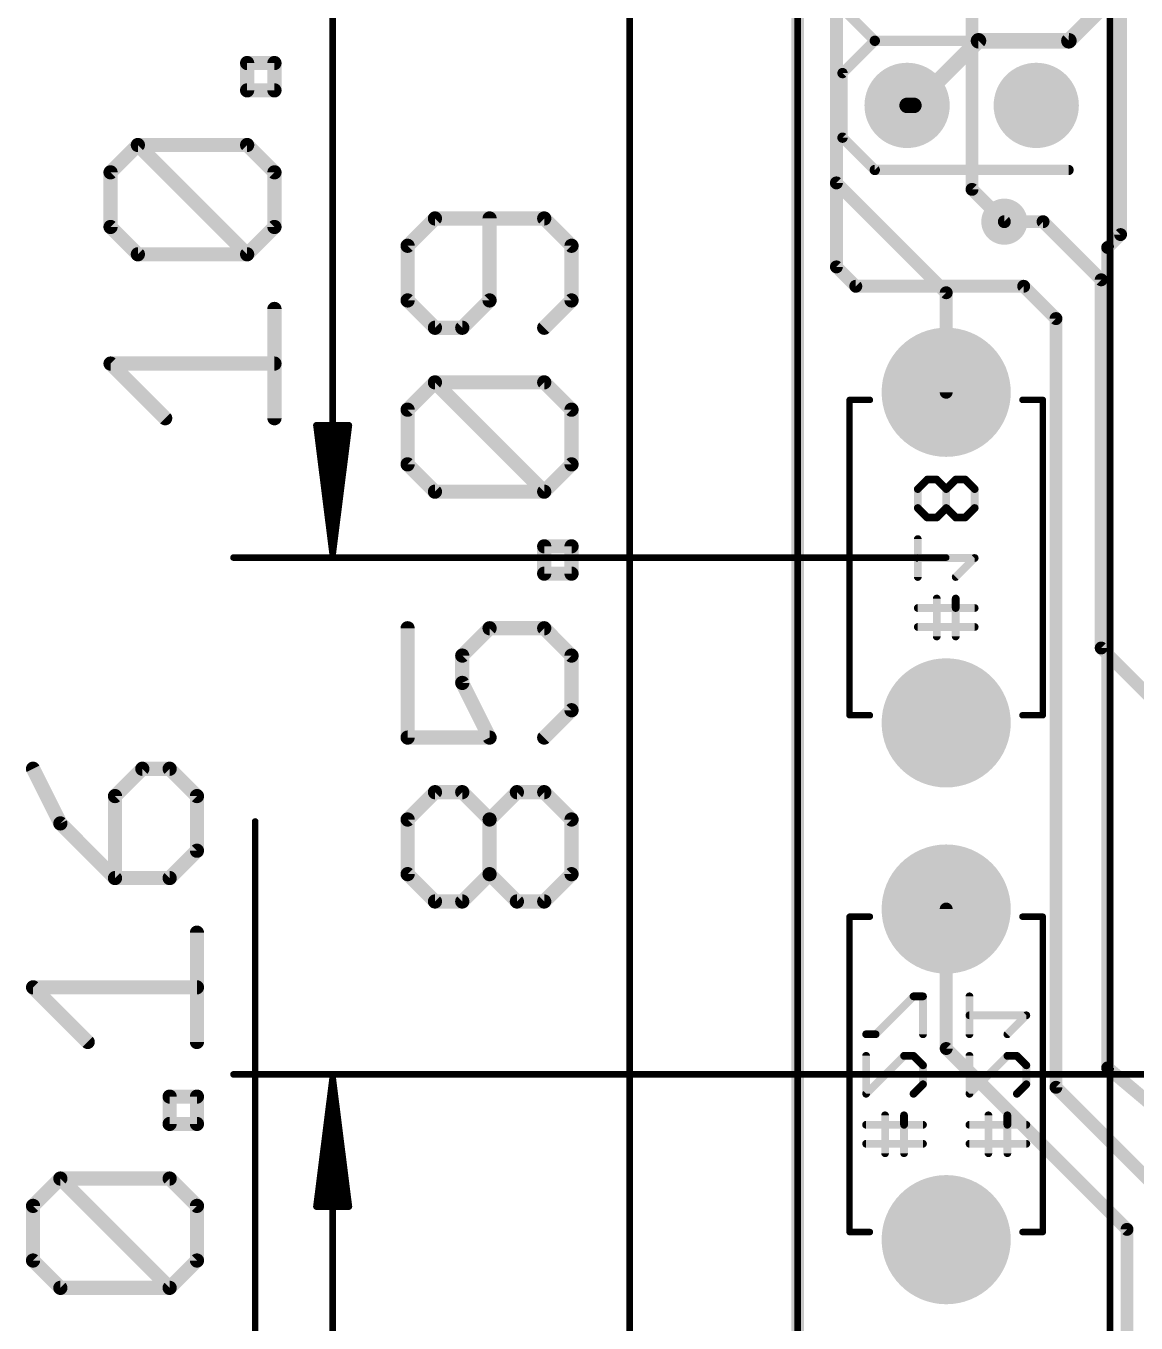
# Model space of a CAD drawing. Extents: x -15 to 72, y -20 to 100.
# Drawn here: x -15.18 to 6.65, y 28.13 to 53.63 of the extents above; entities that cross this region are included whole.
import ezdxf

# ---------------------------------------------------------------- set-up
doc = ezdxf.new("R2010")
doc.units = 0
for name, color, linetype in [('1', 12, 'CONTINUOUS'), ('16', 132, 'CONTINUOUS'), ('17', 110, 'CONTINUOUS'), ('18', 110, 'CONTINUOUS'), ('20', 53, 'CONTINUOUS'), ('22', 6, 'CONTINUOUS'), ('24', 53, 'CONTINUOUS'), ('51', 253, 'CONTINUOUS')]:
    doc.layers.add(name, color=color, linetype=linetype)

# ---------------------------------------------------------------- blocks, each defined once
blk = doc.blocks.new('ROUNDP')
at = {"const_width": 0.5}
blk.add_lwpolyline([(0, -0.25, 1), (0, 0.25, 1), (0, -0.25)], format="xyb", dxfattribs=at)
blk = doc.blocks.new('ROUNDV')
at = {"const_width": 0.5}
blk.add_lwpolyline([(0, -0.25, 1), (0, 0.25, 1), (0, -0.25)], format="xyb", dxfattribs=at)

msp = doc.modelspace()

# ---------------------------------------------------------------- linework, layer by layer
at = {"layer": '1'}
for points, const_width in [([(0, 0), (0, 85.09)], 0.254), ([(5.334, 53.34), (15.24, 63.246)], 0.3048), ([(0.762, 54.102), (0.762, 48.895)], 0.254), ([(2.286, 52.07), (3.556, 53.34)], 0.3048), ([(3.556, 53.34), (5.334, 53.34)], 0.3048), ([(2.152, 52.07), (2.286, 52.07)], 0.3048), ([(4.826, 49.784), (4.064, 49.784)], 0.254), ([(5.969, 48.641), (4.826, 49.784)], 0.254), ([(0.762, 48.895), (1.143, 48.514)], 0.254), ([(5.969, 41.402), (5.969, 48.641)], 0.254), ([(1.143, 48.514), (4.445, 48.514)], 0.254), ([(4.445, 48.514), (5.08, 47.879)], 0.254), ([(5.08, 47.879), (5.08, 32.766)], 0.254), ([(8.509, 38.862), (5.969, 41.402)], 0.254), ([(2.921, 36.27), (2.921, 33.528)], 0.254), ([(2.921, 33.528), (6.477, 29.972)], 0.254), ([(5.08, 32.766), (9.398, 28.448)], 0.254), ([(6.477, 29.972), (6.477, 19.177)], 0.254)]:
    msp.add_lwpolyline(points, dxfattribs=dict(at, const_width=const_width))
for points, const_width in [([(3.556, 53.4162, 1), (3.556, 53.2638)], 0.1524), ([(3.6099, 53.2861, 1), (3.5021, 53.3939)], 0.1524), ([(5.2801, 53.3939, 1), (5.3879, 53.2861)], 0.1524), ([(5.334, 53.2638, 1), (5.334, 53.4162)], 0.1524), ([(2.152, 52.1462, 1), (2.152, 51.9938)], 0.1524), ([(2.2321, 52.1239, 1), (2.3399, 52.0161)], 0.1524), ([(2.286, 51.9938, 1), (2.286, 52.1462)], 0.1524), ([(4.064, 49.8475, 1), (4.064, 49.7205)], 0.127), ([(4.8709, 49.8289, 1), (4.7811, 49.7391)], 0.127), ([(4.826, 49.7205, 1), (4.826, 49.8475)], 0.127), ([(0.8069, 48.9399, 1), (0.7171, 48.8501)], 0.127), ([(0.6985, 48.895, 1), (0.8255, 48.895)], 0.127), ([(6.0325, 48.641, 1), (5.9055, 48.641)], 0.127), ([(5.9241, 48.5961, 1), (6.0139, 48.6859)], 0.127), ([(1.143, 48.5775, 1), (1.143, 48.4505)], 0.127), ([(1.0981, 48.4691, 1), (1.1879, 48.5589)], 0.127), ([(4.4899, 48.5589, 1), (4.4001, 48.4691)], 0.127), ([(4.445, 48.4505, 1), (4.445, 48.5775)], 0.127), ([(5.1435, 47.879, 1), (5.0165, 47.879)], 0.127), ([(5.0351, 47.8341, 1), (5.1249, 47.9239)], 0.127), ([(6.0139, 41.4469, 1), (5.9241, 41.3571)], 0.127), ([(5.9055, 41.402, 1), (6.0325, 41.402)], 0.127), ([(2.9845, 36.27, 1), (2.8575, 36.27)], 0.127), ([(2.9659, 33.5729, 1), (2.8761, 33.4831)], 0.127), ([(2.8575, 33.528, 1), (2.9845, 33.528)], 0.127), ([(5.1249, 32.8109, 1), (5.0351, 32.7211)], 0.127), ([(5.0165, 32.766, 1), (5.1435, 32.766)], 0.127), ([(6.5405, 29.972, 1), (6.4135, 29.972)], 0.127), ([(6.4321, 29.9271, 1), (6.5219, 30.0169)], 0.127)]:
    msp.add_lwpolyline(points, format="xyb", dxfattribs=dict(at, const_width=const_width))
at = {"layer": '16', "const_width": 0.254}
for points in [[(0, 0), (0, 85.09)], [(0.762, 50.546), (0.762, 68.46)], [(3.429, 50.419), (3.429, 56.261)], [(6.35, 49.53), (6.35, 54.61)], [(2.921, 48.387), (0.762, 50.546)], [(4.064, 49.784), (3.429, 50.419)], [(6.35, 49.53), (6.096, 49.276)], [(6.096, 49.276), (6.096, 33.147)], [(2.921, 46.43), (2.921, 48.387)], [(6.096, 33.147), (9.271, 30.48)]]:
    msp.add_lwpolyline(points, dxfattribs=at)
at = {"layer": '16', "const_width": 0.127}
for points in [[(0.8069, 50.5909, 1), (0.7171, 50.5011)], [(0.6985, 50.546, 1), (0.8255, 50.546)], [(3.4739, 50.4639, 1), (3.3841, 50.3741)], [(3.3655, 50.419, 1), (3.4925, 50.419)], [(4.0191, 49.7391, 1), (4.1089, 49.8289)], [(6.2865, 49.53, 1), (6.4135, 49.53)], [(6.3949, 49.4851, 1), (6.3051, 49.5749)], [(6.1595, 49.276, 1), (6.0325, 49.276)], [(6.0511, 49.3209, 1), (6.1409, 49.2311)], [(2.9845, 48.387, 1), (2.8575, 48.387)], [(2.8761, 48.3421, 1), (2.9659, 48.4319)], [(2.8575, 46.43, 1), (2.9845, 46.43)], [(6.1368, 33.1956, 1), (6.0552, 33.0984)], [(6.0325, 33.147, 1), (6.1595, 33.147)]]:
    msp.add_lwpolyline(points, format="xyb", dxfattribs=at)
at = {"layer": '20', "const_width": 0.127}
msp.add_lwpolyline([(0, 85), (0, 0)], dxfattribs=at)
at = {"layer": '22'}
for points, const_width in [([(6.142, 76.958), (6.142, 7.558)], 0.127), ([(1.517, 53.34), (0.882, 53.975)], 0.2032), ([(1.517, 53.34), (0.882, 52.705)], 0.2032), ([(1.517, 53.34), (5.327, 53.34)], 0.2032), ([(0.882, 51.435), (0.882, 52.705)], 0.2032), ([(0.882, 51.435), (1.517, 50.8)], 0.2032), ([(1.517, 50.8), (5.327, 50.8)], 0.2032), ([(1.421, 46.28), (1.021, 46.28)], 0.127), ([(1.021, 46.28), (1.021, 40.08)], 0.127), ([(4.421, 46.28), (4.821, 46.28)], 0.127), ([(4.821, 46.28), (4.821, 40.08)], 0.127), ([(2.5486, 44.7136), (2.3622, 44.5272)], 0.1524), ([(2.7351, 44.7136), (2.5486, 44.7136)], 0.1524), ([(2.9215, 44.5272), (2.7351, 44.7136)], 0.1524), ([(3.1079, 44.7136), (2.9215, 44.5272)], 0.1524), ([(3.2943, 44.7136), (3.1079, 44.7136)], 0.1524), ([(3.4808, 44.5272), (3.2943, 44.7136)], 0.1524), ([(2.3622, 44.5272), (2.3622, 44.1543)], 0.1524), ([(2.9215, 44.1543), (2.9215, 44.5272)], 0.1524), ([(3.4808, 44.1543), (3.4808, 44.5272)], 0.1524), ([(2.3622, 44.1543), (2.5486, 43.9679)], 0.1524), ([(2.7351, 43.9679), (2.9215, 44.1543)], 0.1524), ([(2.9215, 44.1543), (3.1079, 43.9679)], 0.1524), ([(3.2943, 43.9679), (3.4808, 44.1543)], 0.1524), ([(2.5486, 43.9679), (2.7351, 43.9679)], 0.1524), ([(3.1079, 43.9679), (3.2943, 43.9679)], 0.1524), ([(2.3622, 42.7985), (2.3622, 43.5442)], 0.1524), ([(3.4808, 43.1713), (2.3622, 43.1713)], 0.1524), ([(3.1079, 42.7985), (3.4808, 43.1713)], 0.1524), ([(2.7351, 41.6291), (2.7351, 42.3748)], 0.1524), ([(3.1079, 42.1884), (3.1079, 42.3748)], 0.1524), ([(3.4808, 42.1884), (2.3622, 42.1884)], 0.1524), ([(3.1079, 41.6291), (3.1079, 42.1884)], 0.1524), ([(2.3622, 41.8155), (3.4808, 41.8155)], 0.1524), ([(1.021, 40.08), (1.421, 40.08)], 0.127), ([(4.821, 40.08), (4.421, 40.08)], 0.127), ([(1.421, 36.12), (1.021, 36.12)], 0.127), ([(1.021, 36.12), (1.021, 29.92)], 0.127), ([(4.421, 36.12), (4.821, 36.12)], 0.127), ([(4.821, 36.12), (4.821, 29.92)], 0.127), ([(2.2783, 34.5536), (1.5326, 33.8079)], 0.1524), ([(2.4648, 34.5536), (2.2783, 34.5536)], 0.1524), ([(2.4648, 33.8079), (2.4648, 34.5536)], 0.1524), ([(3.3782, 33.8079), (3.3782, 34.5536)], 0.1524), ([(4.4968, 34.1807), (3.3782, 34.1807)], 0.1524), ([(4.1239, 33.8079), (4.4968, 34.1807)], 0.1524), ([(1.5326, 33.8079), (1.3462, 33.8079)], 0.1524), ([(1.3462, 33.3842), (1.3462, 32.6385)], 0.1524), ([(1.3462, 32.6385), (2.0919, 33.3842)], 0.1524), ([(2.0919, 33.3842), (2.2783, 33.3842)], 0.1524), ([(2.2783, 33.3842), (2.4648, 33.1978)], 0.1524), ([(3.3782, 33.3842), (3.3782, 32.6385)], 0.1524), ([(3.3782, 32.6385), (4.1239, 33.3842)], 0.1524), ([(4.1239, 33.3842), (4.3103, 33.3842)], 0.1524), ([(4.3103, 33.3842), (4.4968, 33.1978)], 0.1524), ([(2.4648, 33.1978), (2.4648, 32.8249)], 0.1524), ([(4.4968, 33.1978), (4.4968, 32.8249)], 0.1524), ([(2.4648, 32.8249), (2.2783, 32.6385)], 0.1524), ([(4.4968, 32.8249), (4.3103, 32.6385)], 0.1524), ([(1.7191, 31.4691), (1.7191, 32.2148)], 0.1524), ([(2.0919, 32.0284), (2.0919, 32.2148)], 0.1524), ([(3.7511, 31.4691), (3.7511, 32.2148)], 0.1524), ([(4.1239, 32.0284), (4.1239, 32.2148)], 0.1524), ([(2.4648, 32.0284), (1.3462, 32.0284)], 0.1524), ([(2.0919, 31.4691), (2.0919, 32.0284)], 0.1524), ([(4.4968, 32.0284), (3.3782, 32.0284)], 0.1524), ([(4.1239, 31.4691), (4.1239, 32.0284)], 0.1524), ([(1.3462, 31.6555), (2.4648, 31.6555)], 0.1524), ([(3.3782, 31.6555), (4.4968, 31.6555)], 0.1524), ([(1.021, 29.92), (1.421, 29.92)], 0.127), ([(4.821, 29.92), (4.421, 29.92)], 0.127)]:
    msp.add_lwpolyline(points, dxfattribs=dict(at, const_width=const_width))
for points, const_width in [([(1.517, 53.3908, 1), (1.517, 53.2892)], 0.1016), ([(1.5529, 53.3041, 1), (1.4811, 53.3759)], 0.1016), ([(1.4811, 53.3041, 1), (1.5529, 53.3759)], 0.1016), ([(5.327, 53.2892, 1), (5.327, 53.3908)], 0.1016), ([(0.9328, 52.705, 1), (0.8312, 52.705)], 0.1016), ([(0.8461, 52.7409, 1), (0.9179, 52.6691)], 0.1016), ([(0.9179, 51.4709, 1), (0.8461, 51.3991)], 0.1016), ([(0.8312, 51.435, 1), (0.9328, 51.435)], 0.1016), ([(1.517, 50.8508, 1), (1.517, 50.7492)], 0.1016), ([(1.4811, 50.7641, 1), (1.5529, 50.8359)], 0.1016), ([(5.327, 50.7492, 1), (5.327, 50.8508)], 0.1016), ([(1.021, 46.3118, 1), (1.021, 46.2482)], 0.0635), ([(1.0528, 46.28, 1), (0.9893, 46.28)], 0.0635), ([(1.421, 46.2482, 1), (1.421, 46.3118)], 0.0635), ([(4.421, 46.3118, 1), (4.421, 46.2482)], 0.0635), ([(4.8528, 46.28, 1), (4.7893, 46.28)], 0.0635), ([(4.821, 46.2482, 1), (4.821, 46.3118)], 0.0635), ([(2.5486, 44.7517, 1), (2.5486, 44.6755)], 0.0762), ([(2.5756, 44.6867, 1), (2.5217, 44.7405)], 0.0762), ([(2.762, 44.7405, 1), (2.7081, 44.6867)], 0.0762), ([(2.7351, 44.6755, 1), (2.7351, 44.7517)], 0.0762), ([(3.1079, 44.7517, 1), (3.1079, 44.6755)], 0.0762), ([(3.1348, 44.6867, 1), (3.081, 44.7405)], 0.0762), ([(3.3213, 44.7405, 1), (3.2674, 44.6867)], 0.0762), ([(3.2943, 44.6755, 1), (3.2943, 44.7517)], 0.0762), ([(2.4003, 44.5272, 1), (2.3241, 44.5272)], 0.0762), ([(2.3353, 44.5541, 1), (2.3891, 44.5002)], 0.0762), ([(2.8945, 44.5541, 1), (2.9484, 44.5002)], 0.0762), ([(2.9596, 44.5272, 1), (2.8834, 44.5272)], 0.0762), ([(2.8945, 44.5002, 1), (2.9484, 44.5541)], 0.0762), ([(3.5189, 44.5272, 1), (3.4427, 44.5272)], 0.0762), ([(3.4538, 44.5002, 1), (3.5077, 44.5541)], 0.0762), ([(2.3891, 44.1813, 1), (2.3353, 44.1274)], 0.0762), ([(2.3241, 44.1543, 1), (2.4003, 44.1543)], 0.0762), ([(2.9484, 44.1813, 1), (2.8945, 44.1274)], 0.0762), ([(2.8834, 44.1543, 1), (2.9596, 44.1543)], 0.0762), ([(2.9484, 44.1274, 1), (2.8945, 44.1813)], 0.0762), ([(3.4427, 44.1543, 1), (3.5189, 44.1543)], 0.0762), ([(3.5077, 44.1274, 1), (3.4538, 44.1813)], 0.0762), ([(2.5486, 44.006, 1), (2.5486, 43.9298)], 0.0762), ([(2.5217, 43.941, 1), (2.5756, 43.9948)], 0.0762), ([(2.7081, 43.9948, 1), (2.762, 43.941)], 0.0762), ([(2.7351, 43.9298, 1), (2.7351, 44.006)], 0.0762), ([(3.1079, 44.006, 1), (3.1079, 43.9298)], 0.0762), ([(3.081, 43.941, 1), (3.1348, 43.9948)], 0.0762), ([(3.2674, 43.9948, 1), (3.3213, 43.941)], 0.0762), ([(3.2943, 43.9298, 1), (3.2943, 44.006)], 0.0762), ([(2.4003, 43.5442, 1), (2.3241, 43.5442)], 0.0762), ([(2.3622, 43.2094, 1), (2.3622, 43.1332)], 0.0762), ([(3.5077, 43.1444, 1), (3.4538, 43.1983)], 0.0762), ([(3.4808, 43.1332, 1), (3.4808, 43.2094)], 0.0762), ([(3.081, 42.8254, 1), (3.1348, 42.7716)], 0.0762), ([(2.3241, 42.7985, 1), (2.4003, 42.7985)], 0.0762), ([(2.7732, 42.3748, 1), (2.697, 42.3748)], 0.0762), ([(3.146, 42.3748, 1), (3.0698, 42.3748)], 0.0762), ([(2.3622, 42.2265, 1), (2.3622, 42.1503)], 0.0762), ([(3.146, 42.1884, 1), (3.0698, 42.1884)], 0.0762), ([(3.0698, 42.1884, 1), (3.146, 42.1884)], 0.0762), ([(3.4808, 42.1503, 1), (3.4808, 42.2265)], 0.0762), ([(2.3622, 41.8536, 1), (2.3622, 41.7774)], 0.0762), ([(3.4808, 41.7774, 1), (3.4808, 41.8536)], 0.0762), ([(2.697, 41.6291, 1), (2.7732, 41.6291)], 0.0762), ([(3.0698, 41.6291, 1), (3.146, 41.6291)], 0.0762), ([(1.021, 40.1118, 1), (1.021, 40.0483)], 0.0635), ([(0.9893, 40.08, 1), (1.0528, 40.08)], 0.0635), ([(1.421, 40.0483, 1), (1.421, 40.1118)], 0.0635), ([(4.421, 40.1118, 1), (4.421, 40.0483)], 0.0635), ([(4.7893, 40.08, 1), (4.8528, 40.08)], 0.0635), ([(4.821, 40.0483, 1), (4.821, 40.1118)], 0.0635), ([(1.021, 36.1518, 1), (1.021, 36.0883)], 0.0635), ([(1.0528, 36.12, 1), (0.9893, 36.12)], 0.0635), ([(1.421, 36.0883, 1), (1.421, 36.1518)], 0.0635), ([(4.421, 36.1518, 1), (4.421, 36.0883)], 0.0635), ([(4.8528, 36.12, 1), (4.7893, 36.12)], 0.0635), ([(4.821, 36.0883, 1), (4.821, 36.1518)], 0.0635), ([(2.2783, 34.5917, 1), (2.2783, 34.5155)], 0.0762), ([(2.3053, 34.5267, 1), (2.2514, 34.5805)], 0.0762), ([(2.5029, 34.5536, 1), (2.4267, 34.5536)], 0.0762), ([(2.4648, 34.5155, 1), (2.4648, 34.5917)], 0.0762), ([(3.4163, 34.5536, 1), (3.3401, 34.5536)], 0.0762), ([(3.3782, 34.2188, 1), (3.3782, 34.1426)], 0.0762), ([(4.5237, 34.1538, 1), (4.4698, 34.2077)], 0.0762), ([(4.4968, 34.1426, 1), (4.4968, 34.2188)], 0.0762), ([(1.3462, 33.846, 1), (1.3462, 33.7698)], 0.0762), ([(1.5057, 33.8348, 1), (1.5596, 33.781)], 0.0762), ([(1.5326, 33.7698, 1), (1.5326, 33.846)], 0.0762), ([(2.4267, 33.8079, 1), (2.5029, 33.8079)], 0.0762), ([(3.3401, 33.8079, 1), (3.4163, 33.8079)], 0.0762), ([(4.097, 33.8348, 1), (4.1508, 33.781)], 0.0762), ([(1.3843, 33.3842, 1), (1.3081, 33.3842)], 0.0762), ([(2.0919, 33.4223, 1), (2.0919, 33.3461)], 0.0762), ([(2.1188, 33.3573, 1), (2.065, 33.4111)], 0.0762), ([(2.3053, 33.4111, 1), (2.2514, 33.3573)], 0.0762), ([(2.2783, 33.3461, 1), (2.2783, 33.4223)], 0.0762), ([(3.4163, 33.3842, 1), (3.3401, 33.3842)], 0.0762), ([(4.1239, 33.4223, 1), (4.1239, 33.3461)], 0.0762), ([(4.1508, 33.3573, 1), (4.097, 33.4111)], 0.0762), ([(4.3373, 33.4111, 1), (4.2834, 33.3573)], 0.0762), ([(4.3103, 33.3461, 1), (4.3103, 33.4223)], 0.0762), ([(2.5029, 33.1978, 1), (2.4267, 33.1978)], 0.0762), ([(2.4378, 33.1708, 1), (2.4917, 33.2247)], 0.0762), ([(4.5349, 33.1978, 1), (4.4587, 33.1978)], 0.0762), ([(4.4698, 33.1708, 1), (4.5237, 33.2247)], 0.0762), ([(2.4917, 32.798, 1), (2.4378, 32.8519)], 0.0762), ([(4.5237, 32.798, 1), (4.4698, 32.8519)], 0.0762), ([(1.3081, 32.6385, 1), (1.3843, 32.6385)], 0.0762), ([(1.3193, 32.6654, 1), (1.3731, 32.6116)], 0.0762), ([(2.2514, 32.6654, 1), (2.3053, 32.6116)], 0.0762), ([(2.4267, 32.8249, 1), (2.5029, 32.8249)], 0.0762), ([(3.3401, 32.6385, 1), (3.4163, 32.6385)], 0.0762), ([(3.3513, 32.6654, 1), (3.4051, 32.6116)], 0.0762), ([(4.2834, 32.6654, 1), (4.3373, 32.6116)], 0.0762), ([(4.4587, 32.8249, 1), (4.5349, 32.8249)], 0.0762), ([(1.7572, 32.2148, 1), (1.681, 32.2148)], 0.0762), ([(2.13, 32.2148, 1), (2.0538, 32.2148)], 0.0762), ([(3.7892, 32.2148, 1), (3.713, 32.2148)], 0.0762), ([(4.162, 32.2148, 1), (4.0858, 32.2148)], 0.0762), ([(1.3462, 32.0665, 1), (1.3462, 31.9903)], 0.0762), ([(2.13, 32.0284, 1), (2.0538, 32.0284)], 0.0762), ([(2.0538, 32.0284, 1), (2.13, 32.0284)], 0.0762), ([(2.4648, 31.9903, 1), (2.4648, 32.0665)], 0.0762), ([(3.3782, 32.0665, 1), (3.3782, 31.9903)], 0.0762), ([(4.162, 32.0284, 1), (4.0858, 32.0284)], 0.0762), ([(4.0858, 32.0284, 1), (4.162, 32.0284)], 0.0762), ([(4.4968, 31.9903, 1), (4.4968, 32.0665)], 0.0762), ([(1.3462, 31.6936, 1), (1.3462, 31.6174)], 0.0762), ([(2.4648, 31.6174, 1), (2.4648, 31.6936)], 0.0762), ([(3.3782, 31.6936, 1), (3.3782, 31.6174)], 0.0762), ([(4.4968, 31.6174, 1), (4.4968, 31.6936)], 0.0762), ([(1.681, 31.4691, 1), (1.7572, 31.4691)], 0.0762), ([(2.0538, 31.4691, 1), (2.13, 31.4691)], 0.0762), ([(3.713, 31.4691, 1), (3.7892, 31.4691)], 0.0762), ([(4.0858, 31.4691, 1), (4.162, 31.4691)], 0.0762), ([(1.021, 29.9518, 1), (1.021, 29.8883)], 0.0635), ([(0.9893, 29.92, 1), (1.0528, 29.92)], 0.0635), ([(1.421, 29.8883, 1), (1.421, 29.9518)], 0.0635), ([(4.421, 29.9518, 1), (4.421, 29.8883)], 0.0635), ([(4.7893, 29.92, 1), (4.8528, 29.92)], 0.0635), ([(4.821, 29.8883, 1), (4.821, 29.9518)], 0.0635)]:
    msp.add_lwpolyline(points, format="xyb", dxfattribs=dict(at, const_width=const_width))
at = {"layer": '24'}
for p in [(2.921, 43.18), (2.921, 33.02)]:
    msp.add_point(p, dxfattribs=at)
at = {"layer": '51'}
for points, const_width in [([(-3.302, 85.025), (-3.302, 0.065)], 0.13), ([(-9.144, 43.245), (-9.144, 58.3119)], 0.13), ([(-10.8259, 52.3652), (-10.8259, 52.9024)], 0.2794), ([(-10.8259, 52.9024), (-10.2887, 52.9024)], 0.2794), ([(-10.2887, 52.9024), (-10.2887, 52.3652)], 0.2794), ([(-10.2887, 52.3652), (-10.8259, 52.3652)], 0.2794), ([(-13.5121, 50.7541), (-12.9748, 51.2914)], 0.2794), ([(-12.9748, 51.2914), (-10.8259, 51.2914)], 0.2794), ([(-10.8259, 49.1425), (-12.9748, 51.2914)], 0.2794), ([(-10.8259, 51.2914), (-10.2887, 50.7541)], 0.2794), ([(-13.5121, 49.6797), (-13.5121, 50.7541)], 0.2794), ([(-10.2887, 50.7541), (-10.2887, 49.6797)], 0.2794), ([(-7.1328, 49.8473), (-7.6701, 49.31)], 0.2794), ([(-4.9839, 49.8473), (-7.1328, 49.8473)], 0.2794), ([(-6.0584, 48.2356), (-6.0584, 49.8473)], 0.2794), ([(-4.4467, 49.31), (-4.9839, 49.8473)], 0.2794), ([(-12.9748, 49.1425), (-13.5121, 49.6797)], 0.2794), ([(-10.2887, 49.6797), (-10.8259, 49.1425)], 0.2794), ([(-10.8259, 49.1425), (-12.9748, 49.1425)], 0.2794), ([(-7.6701, 49.31), (-7.6701, 48.2356)], 0.2794), ([(-4.4467, 48.2356), (-4.4467, 49.31)], 0.2794), ([(-10.2887, 45.9197), (-10.2887, 48.0686)], 0.2794), ([(-7.6701, 48.2356), (-7.1328, 47.6984)], 0.2794), ([(-6.5956, 47.6984), (-6.0584, 48.2356)], 0.2794), ([(-4.9839, 47.6984), (-4.4467, 48.2356)], 0.2794), ([(-7.1328, 47.6984), (-6.5956, 47.6984)], 0.2794), ([(-12.4376, 45.9197), (-13.5121, 46.9942)], 0.2794), ([(-13.5121, 46.9942), (-10.2887, 46.9942)], 0.2794), ([(-7.6701, 46.0873), (-7.1328, 46.6245)], 0.2794), ([(-7.1328, 46.6245), (-4.9839, 46.6245)], 0.2794), ([(-4.9839, 44.4756), (-7.1328, 46.6245)], 0.2794), ([(-4.9839, 46.6245), (-4.4467, 46.0873)], 0.2794), ([(-7.6701, 45.0128), (-7.6701, 46.0873)], 0.2794), ([(-4.4467, 46.0873), (-4.4467, 45.0128)], 0.2794), ([(-9.144, 43.245), (-9.4632, 45.78)], 0.13), ([(-9.4632, 45.78), (-8.8248, 45.78)], 0.13), ([(-9.144, 43.245), (-9.404, 45.78)], 0.13), ([(-9.144, 43.245), (-9.274, 45.78)], 0.13), ([(-8.8248, 45.78), (-9.144, 43.245)], 0.13), ([(-9.014, 45.78), (-9.144, 43.245)], 0.13), ([(-8.884, 45.78), (-9.144, 43.245)], 0.13), ([(-7.1328, 44.4756), (-7.6701, 45.0128)], 0.2794), ([(-4.4467, 45.0128), (-4.9839, 44.4756)], 0.2794), ([(-4.9839, 44.4756), (-7.1328, 44.4756)], 0.2794), ([(-4.9839, 42.8642), (-4.9839, 43.4015)], 0.2794), ([(-4.9839, 43.4015), (-4.4467, 43.4015)], 0.2794), ([(-4.4467, 43.4015), (-4.4467, 42.8642)], 0.2794), ([(2.921, 43.18), (-11.094, 43.18)], 0.13), ([(-4.4467, 42.8642), (-4.9839, 42.8642)], 0.2794), ([(-7.6701, 41.7904), (-7.6701, 39.6415)], 0.2794), ([(-6.5956, 41.2532), (-6.0584, 41.7904)], 0.2794), ([(-6.0584, 41.7904), (-4.9839, 41.7904)], 0.2794), ([(-4.9839, 41.7904), (-4.4467, 41.2532)], 0.2794), ([(-6.5956, 40.7159), (-6.5956, 41.2532)], 0.2794), ([(-4.4467, 41.2532), (-4.4467, 40.1787)], 0.2794), ([(-6.0584, 39.6415), (-6.5956, 40.7159)], 0.2794), ([(-4.4467, 40.1787), (-4.9839, 39.6415)], 0.2794), ([(-7.6701, 39.6415), (-6.0584, 39.6415)], 0.2794), ([(-15.0361, 39.0282), (-14.4988, 37.9538)], 0.2794), ([(-12.8872, 39.0282), (-13.4244, 38.491)], 0.2794), ([(-12.3499, 39.0282), (-12.8872, 39.0282)], 0.2794), ([(-11.8127, 38.491), (-12.3499, 39.0282)], 0.2794), ([(-13.4244, 38.491), (-13.4244, 36.8793)], 0.2794), ([(-11.8127, 37.4166), (-11.8127, 38.491)], 0.2794), ([(-7.6701, 38.0304), (-7.1328, 38.5676)], 0.2794), ([(-7.1328, 38.5676), (-6.5956, 38.5676)], 0.2794), ([(-6.5956, 38.5676), (-6.0584, 38.0304)], 0.2794), ([(-6.0584, 38.0304), (-5.5212, 38.5676)], 0.2794), ([(-5.5212, 38.5676), (-4.9839, 38.5676)], 0.2794), ([(-4.9839, 38.5676), (-4.4467, 38.0304)], 0.2794), ([(-14.4988, 37.9538), (-13.4244, 36.8793)], 0.2794), ([(-10.668, 22.925), (-10.668, 37.9919)], 0.13), ([(-7.6701, 36.956), (-7.6701, 38.0304)], 0.2794), ([(-6.0584, 36.956), (-6.0584, 38.0304)], 0.2794), ([(-4.4467, 38.0304), (-4.4467, 36.956)], 0.2794), ([(-12.3499, 36.8793), (-11.8127, 37.4166)], 0.2794), ([(-13.4244, 36.8793), (-12.3499, 36.8793)], 0.2794), ([(-7.1328, 36.4187), (-7.6701, 36.956)], 0.2794), ([(-6.0584, 36.956), (-6.5956, 36.4187)], 0.2794), ([(-5.5212, 36.4187), (-6.0584, 36.956)], 0.2794), ([(-4.4467, 36.956), (-4.9839, 36.4187)], 0.2794), ([(-6.5956, 36.4187), (-7.1328, 36.4187)], 0.2794), ([(-4.9839, 36.4187), (-5.5212, 36.4187)], 0.2794), ([(-11.8127, 33.6566), (-11.8127, 35.8055)], 0.2794), ([(-13.9616, 33.6566), (-15.0361, 34.731)], 0.2794), ([(-15.0361, 34.731), (-11.8127, 34.731)], 0.2794), ([(2.921, 33.02), (-11.094, 33.02)], 0.13), ([(-9.144, 32.955), (-9.4632, 30.42)], 0.13), ([(-9.144, 32.955), (-9.404, 30.42)], 0.13), ([(-9.144, 32.955), (-9.274, 30.42)], 0.13), ([(-9.144, 32.955), (-9.144, 27.82)], 0.13), ([(-8.8248, 30.42), (-9.144, 32.955)], 0.13), ([(-9.014, 30.42), (-9.144, 32.955)], 0.13), ([(-8.884, 30.42), (-9.144, 32.955)], 0.13), ([(2.921, 33.02), (63.164, 33.02)], 0.13), ([(-12.3499, 32.0452), (-12.3499, 32.5824)], 0.2794), ([(-12.3499, 32.5824), (-11.8127, 32.5824)], 0.2794), ([(-11.8127, 32.5824), (-11.8127, 32.0452)], 0.2794), ([(-11.8127, 32.0452), (-12.3499, 32.0452)], 0.2794), ([(-15.0361, 30.4341), (-14.4988, 30.9714)], 0.2794), ([(-14.4988, 30.9714), (-12.3499, 30.9714)], 0.2794), ([(-12.3499, 28.8225), (-14.4988, 30.9714)], 0.2794), ([(-12.3499, 30.9714), (-11.8127, 30.4341)], 0.2794), ([(-15.0361, 29.3597), (-15.0361, 30.4341)], 0.2794), ([(-11.8127, 30.4341), (-11.8127, 29.3597)], 0.2794), ([(-9.4632, 30.42), (-8.8248, 30.42)], 0.13), ([(-14.4988, 28.8225), (-15.0361, 29.3597)], 0.2794), ([(-11.8127, 29.3597), (-12.3499, 28.8225)], 0.2794), ([(-12.3499, 28.8225), (-14.4988, 28.8225)], 0.2794)]:
    msp.add_lwpolyline(points, dxfattribs=dict(at, const_width=const_width))
for points, const_width in [([(-10.8259, 52.9723, 1), (-10.8259, 52.8326)], 0.1397), ([(-10.7561, 52.9024, 1), (-10.8958, 52.9024)], 0.1397), ([(-10.2188, 52.9024, 1), (-10.3586, 52.9024)], 0.1397), ([(-10.2887, 52.8326, 1), (-10.2887, 52.9723)], 0.1397), ([(-10.8259, 52.4351, 1), (-10.8259, 52.2954)], 0.1397), ([(-10.8958, 52.3652, 1), (-10.7561, 52.3652)], 0.1397), ([(-10.3586, 52.3652, 1), (-10.2188, 52.3652)], 0.1397), ([(-10.2887, 52.2954, 1), (-10.2887, 52.4351)], 0.1397), ([(-12.9748, 51.3612, 1), (-12.9748, 51.2215)], 0.1397), ([(-12.9254, 51.3407, 1), (-13.0242, 51.242)], 0.1397), ([(-12.9254, 51.242, 1), (-13.0242, 51.3407)], 0.1397), ([(-10.7765, 51.3407, 1), (-10.8753, 51.242)], 0.1397), ([(-10.8259, 51.2215, 1), (-10.8259, 51.3612)], 0.1397), ([(-13.4422, 50.7541, 1), (-13.5819, 50.7541)], 0.1397), ([(-13.5614, 50.8035, 1), (-13.4627, 50.7047)], 0.1397), ([(-10.2188, 50.7541, 1), (-10.3586, 50.7541)], 0.1397), ([(-10.3381, 50.7047, 1), (-10.2393, 50.8035)], 0.1397), ([(-7.1328, 49.9171, 1), (-7.1328, 49.7774)], 0.1397), ([(-7.0834, 49.7979, 1), (-7.1822, 49.8967)], 0.1397), ([(-5.9885, 49.8473, 1), (-6.1282, 49.8473)], 0.1397), ([(-4.9345, 49.8967, 1), (-5.0333, 49.7979)], 0.1397), ([(-4.9839, 49.7774, 1), (-4.9839, 49.9171)], 0.1397), ([(-13.4627, 49.7291, 1), (-13.5614, 49.6303)], 0.1397), ([(-13.5819, 49.6797, 1), (-13.4422, 49.6797)], 0.1397), ([(-10.3586, 49.6797, 1), (-10.2188, 49.6797)], 0.1397), ([(-10.2393, 49.6303, 1), (-10.3381, 49.7291)], 0.1397), ([(-12.9748, 49.2123, 1), (-12.9748, 49.0726)], 0.1397), ([(-13.0242, 49.0931, 1), (-12.9254, 49.1918)], 0.1397), ([(-10.8753, 49.1918, 1), (-10.7765, 49.0931)], 0.1397), ([(-10.8753, 49.0931, 1), (-10.7765, 49.1918)], 0.1397), ([(-10.8259, 49.0726, 1), (-10.8259, 49.2123)], 0.1397), ([(-7.6002, 49.31, 1), (-7.7399, 49.31)], 0.1397), ([(-7.7194, 49.3594, 1), (-7.6207, 49.2607)], 0.1397), ([(-4.3769, 49.31, 1), (-4.5165, 49.31)], 0.1397), ([(-4.4961, 49.2607, 1), (-4.3973, 49.3594)], 0.1397), ([(-10.2188, 48.0686, 1), (-10.3586, 48.0686)], 0.1397), ([(-7.6207, 48.285, 1), (-7.7194, 48.1862)], 0.1397), ([(-7.7399, 48.2356, 1), (-7.6002, 48.2356)], 0.1397), ([(-6.1282, 48.2356, 1), (-5.9885, 48.2356)], 0.1397), ([(-6.009, 48.1862, 1), (-6.1078, 48.285)], 0.1397), ([(-4.5165, 48.2356, 1), (-4.3769, 48.2356)], 0.1397), ([(-4.3973, 48.1862, 1), (-4.4961, 48.285)], 0.1397), ([(-7.1328, 47.7682, 1), (-7.1328, 47.6285)], 0.1397), ([(-7.1822, 47.649, 1), (-7.0834, 47.7478)], 0.1397), ([(-6.645, 47.7478, 1), (-6.5462, 47.649)], 0.1397), ([(-6.5956, 47.6285, 1), (-6.5956, 47.7682)], 0.1397), ([(-5.0333, 47.7478, 1), (-4.9345, 47.649)], 0.1397), ([(-13.5121, 47.064, 1), (-13.5121, 46.9243)], 0.1397), ([(-13.4627, 47.0435, 1), (-13.5614, 46.9448)], 0.1397), ([(-10.2887, 46.9243, 1), (-10.2887, 47.064)], 0.1397), ([(-7.1328, 46.6944, 1), (-7.1328, 46.5547)], 0.1397), ([(-7.0834, 46.6739, 1), (-7.1822, 46.5751)], 0.1397), ([(-7.0834, 46.5751, 1), (-7.1822, 46.6739)], 0.1397), ([(-4.9345, 46.6739, 1), (-5.0333, 46.5751)], 0.1397), ([(-4.9839, 46.5547, 1), (-4.9839, 46.6944)], 0.1397), ([(-7.6002, 46.0873, 1), (-7.7399, 46.0873)], 0.1397), ([(-7.7194, 46.1367, 1), (-7.6207, 46.0379)], 0.1397), ([(-4.3769, 46.0873, 1), (-4.5165, 46.0873)], 0.1397), ([(-4.4961, 46.0379, 1), (-4.3973, 46.1367)], 0.1397), ([(-12.487, 45.8703, 1), (-12.3882, 45.9691)], 0.1397), ([(-10.3586, 45.9197, 1), (-10.2188, 45.9197)], 0.1397), ([(-9.431, 45.7841, 1), (-9.4955, 45.7759)], 0.065), ([(-9.4632, 45.8125, 1), (-9.4632, 45.7475)], 0.065), ([(-9.3717, 45.7833, 1), (-9.4363, 45.7767)], 0.065), ([(-9.2415, 45.7817, 1), (-9.3065, 45.7783)], 0.065), ([(-8.9815, 45.7783, 1), (-9.0465, 45.7817)], 0.065), ([(-8.8517, 45.7767, 1), (-8.9163, 45.7833)], 0.065), ([(-8.7925, 45.7759, 1), (-8.857, 45.7841)], 0.065), ([(-8.8248, 45.7475, 1), (-8.8248, 45.8125)], 0.065), ([(-7.6207, 45.0622, 1), (-7.7194, 44.9635)], 0.1397), ([(-4.3973, 44.9635, 1), (-4.4961, 45.0622)], 0.1397), ([(-7.7399, 45.0128, 1), (-7.6002, 45.0128)], 0.1397), ([(-4.5165, 45.0128, 1), (-4.3769, 45.0128)], 0.1397), ([(-7.1328, 44.5455, 1), (-7.1328, 44.4058)], 0.1397), ([(-7.1822, 44.4262, 1), (-7.0834, 44.525)], 0.1397), ([(-5.0333, 44.525, 1), (-4.9345, 44.4262)], 0.1397), ([(-5.0333, 44.4262, 1), (-4.9345, 44.525)], 0.1397), ([(-4.9839, 44.4058, 1), (-4.9839, 44.5455)], 0.1397), ([(-4.9141, 43.4015, 1), (-5.0538, 43.4015)], 0.1397), ([(-4.9839, 43.4713, 1), (-4.9839, 43.3316)], 0.1397), ([(-4.3769, 43.4015, 1), (-4.5165, 43.4015)], 0.1397), ([(-4.4467, 43.3316, 1), (-4.4467, 43.4713)], 0.1397), ([(-11.094, 43.2125, 1), (-11.094, 43.1475)], 0.065), ([(-9.1762, 43.2491, 1), (-9.1118, 43.2409)], 0.065), ([(-9.1763, 43.2483, 1), (-9.1117, 43.2417)], 0.065), ([(-9.1765, 43.2433, 1), (-9.1115, 43.2467)], 0.065), ([(-9.1765, 43.2467, 1), (-9.1115, 43.2433)], 0.065), ([(-9.1765, 43.245, 1), (-9.1115, 43.245)], 0.065), ([(-9.1763, 43.2417, 1), (-9.1117, 43.2483)], 0.065), ([(-9.1762, 43.2409, 1), (-9.1118, 43.2491)], 0.065), ([(2.921, 43.1475, 1), (2.921, 43.2125)], 0.065), ([(-4.9839, 42.9341, 1), (-4.9839, 42.7944)], 0.1397), ([(-5.0538, 42.8642, 1), (-4.9141, 42.8642)], 0.1397), ([(-4.5165, 42.8642, 1), (-4.3769, 42.8642)], 0.1397), ([(-4.4467, 42.7944, 1), (-4.4467, 42.9341)], 0.1397), ([(-7.6002, 41.7904, 1), (-7.7399, 41.7904)], 0.1397), ([(-6.0584, 41.8602, 1), (-6.0584, 41.7205)], 0.1397), ([(-6.009, 41.741, 1), (-6.1078, 41.8398)], 0.1397), ([(-4.9345, 41.8398, 1), (-5.0333, 41.741)], 0.1397), ([(-4.9839, 41.7205, 1), (-4.9839, 41.8602)], 0.1397), ([(-6.5258, 41.2532, 1), (-6.6655, 41.2532)], 0.1397), ([(-6.645, 41.3026, 1), (-6.5462, 41.2038)], 0.1397), ([(-4.3769, 41.2532, 1), (-4.5165, 41.2532)], 0.1397), ([(-4.4961, 41.2038, 1), (-4.3973, 41.3026)], 0.1397), ([(-6.5331, 40.7472, 1), (-6.6581, 40.6847)], 0.1397), ([(-6.6655, 40.7159, 1), (-6.5258, 40.7159)], 0.1397), ([(-4.3973, 40.1293, 1), (-4.4961, 40.2281)], 0.1397), ([(-4.5165, 40.1787, 1), (-4.3769, 40.1787)], 0.1397), ([(-7.6701, 39.7113, 1), (-7.6701, 39.5716)], 0.1397), ([(-7.7399, 39.6415, 1), (-7.6002, 39.6415)], 0.1397), ([(-6.1209, 39.6103, 1), (-5.9959, 39.6727)], 0.1397), ([(-6.0584, 39.5716, 1), (-6.0584, 39.7113)], 0.1397), ([(-5.0333, 39.6909, 1), (-4.9345, 39.5921)], 0.1397), ([(-14.9736, 39.0595, 1), (-15.0985, 38.997)], 0.1397), ([(-12.8872, 39.0981, 1), (-12.8872, 38.9584)], 0.1397), ([(-12.8378, 38.9788, 1), (-12.9365, 39.0776)], 0.1397), ([(-12.3005, 39.0776, 1), (-12.3993, 38.9788)], 0.1397), ([(-12.3499, 38.9584, 1), (-12.3499, 39.0981)], 0.1397), ([(-13.4738, 38.5404, 1), (-13.375, 38.4416)], 0.1397), ([(-13.3545, 38.491, 1), (-13.4942, 38.491)], 0.1397), ([(-11.7429, 38.491, 1), (-11.8826, 38.491)], 0.1397), ([(-11.8621, 38.4416, 1), (-11.7633, 38.5404)], 0.1397), ([(-7.1328, 38.6375, 1), (-7.1328, 38.4978)], 0.1397), ([(-7.0834, 38.5182, 1), (-7.1822, 38.617)], 0.1397), ([(-6.5462, 38.617, 1), (-6.645, 38.5182)], 0.1397), ([(-6.5956, 38.4978, 1), (-6.5956, 38.6375)], 0.1397), ([(-5.5212, 38.6375, 1), (-5.5212, 38.4978)], 0.1397), ([(-5.4718, 38.5182, 1), (-5.5705, 38.617)], 0.1397), ([(-4.9345, 38.617, 1), (-5.0333, 38.5182)], 0.1397), ([(-4.9839, 38.4978, 1), (-4.9839, 38.6375)], 0.1397), ([(-14.4494, 38.0032, 1), (-14.5482, 37.9044)], 0.1397), ([(-14.5613, 37.9225, 1), (-14.4364, 37.985)], 0.1397), ([(-10.6355, 37.9919, 1), (-10.7005, 37.9919)], 0.065), ([(-7.6002, 38.0304, 1), (-7.7399, 38.0304)], 0.1397), ([(-7.7194, 38.0798, 1), (-7.6207, 37.981)], 0.1397), ([(-6.1078, 38.0798, 1), (-6.009, 37.981)], 0.1397), ([(-5.9885, 38.0304, 1), (-6.1282, 38.0304)], 0.1397), ([(-6.1078, 37.981, 1), (-6.009, 38.0798)], 0.1397), ([(-4.3769, 38.0304, 1), (-4.5165, 38.0304)], 0.1397), ([(-4.4961, 37.981, 1), (-4.3973, 38.0798)], 0.1397), ([(-11.7633, 37.3672, 1), (-11.8621, 37.466)], 0.1397), ([(-11.8826, 37.4166, 1), (-11.7429, 37.4166)], 0.1397), ([(-13.4244, 36.9492, 1), (-13.4244, 36.8095)], 0.1397), ([(-13.4738, 36.8299, 1), (-13.375, 36.9287)], 0.1397), ([(-12.3993, 36.9287, 1), (-12.3005, 36.8299)], 0.1397), ([(-12.3499, 36.8095, 1), (-12.3499, 36.9492)], 0.1397), ([(-7.6207, 37.0054, 1), (-7.7194, 36.9066)], 0.1397), ([(-7.7399, 36.956, 1), (-7.6002, 36.956)], 0.1397), ([(-6.009, 37.0054, 1), (-6.1078, 36.9066)], 0.1397), ([(-6.1282, 36.956, 1), (-5.9885, 36.956)], 0.1397), ([(-6.009, 36.9066, 1), (-6.1078, 37.0054)], 0.1397), ([(-4.5165, 36.956, 1), (-4.3769, 36.956)], 0.1397), ([(-4.3973, 36.9066, 1), (-4.4961, 37.0054)], 0.1397), ([(-13.4942, 36.8793, 1), (-13.3545, 36.8793)], 0.1397), ([(-7.1328, 36.4886, 1), (-7.1328, 36.3489)], 0.1397), ([(-7.1822, 36.3693, 1), (-7.0834, 36.4681)], 0.1397), ([(-6.645, 36.4681, 1), (-6.5462, 36.3693)], 0.1397), ([(-6.5956, 36.3489, 1), (-6.5956, 36.4886)], 0.1397), ([(-5.5212, 36.4886, 1), (-5.5212, 36.3489)], 0.1397), ([(-5.5705, 36.3693, 1), (-5.4718, 36.4681)], 0.1397), ([(-5.0333, 36.4681, 1), (-4.9345, 36.3693)], 0.1397), ([(-4.9839, 36.3489, 1), (-4.9839, 36.4886)], 0.1397), ([(-11.7429, 35.8055, 1), (-11.8826, 35.8055)], 0.1397), ([(-15.0361, 34.8009, 1), (-15.0361, 34.6612)], 0.1397), ([(-14.9867, 34.7804, 1), (-15.0854, 34.6816)], 0.1397), ([(-11.8127, 34.6612, 1), (-11.8127, 34.8009)], 0.1397), ([(-14.011, 33.6072, 1), (-13.9122, 33.706)], 0.1397), ([(-11.8826, 33.6566, 1), (-11.7429, 33.6566)], 0.1397), ([(-11.094, 33.0525, 1), (-11.094, 32.9875)], 0.065), ([(-9.1115, 32.955, 1), (-9.1765, 32.955)], 0.065), ([(-9.1118, 32.9591, 1), (-9.1762, 32.9509)], 0.065), ([(-9.1115, 32.9533, 1), (-9.1765, 32.9567)], 0.065), ([(-9.1115, 32.9567, 1), (-9.1765, 32.9533)], 0.065), ([(-9.1117, 32.9583, 1), (-9.1763, 32.9517)], 0.065), ([(-9.1117, 32.9517, 1), (-9.1763, 32.9583)], 0.065), ([(-9.1118, 32.9509, 1), (-9.1762, 32.9591)], 0.065), ([(2.921, 33.0525, 1), (2.921, 32.9875)], 0.065), ([(2.921, 32.9875, 1), (2.921, 33.0525)], 0.065), ([(-12.2801, 32.5824, 1), (-12.4198, 32.5824)], 0.1397), ([(-12.3499, 32.6523, 1), (-12.3499, 32.5126)], 0.1397), ([(-11.7429, 32.5824, 1), (-11.8826, 32.5824)], 0.1397), ([(-11.8127, 32.5126, 1), (-11.8127, 32.6523)], 0.1397), ([(-12.3499, 32.1151, 1), (-12.3499, 31.9754)], 0.1397), ([(-11.8127, 31.9754, 1), (-11.8127, 32.1151)], 0.1397), ([(-12.4198, 32.0452, 1), (-12.2801, 32.0452)], 0.1397), ([(-11.8826, 32.0452, 1), (-11.7429, 32.0452)], 0.1397), ([(-14.4988, 31.0412, 1), (-14.4988, 30.9015)], 0.1397), ([(-14.4494, 31.0207, 1), (-14.5482, 30.922)], 0.1397), ([(-14.4494, 30.922, 1), (-14.5482, 31.0207)], 0.1397), ([(-12.3005, 31.0207, 1), (-12.3993, 30.922)], 0.1397), ([(-12.3499, 30.9015, 1), (-12.3499, 31.0412)], 0.1397), ([(-14.9662, 30.4341, 1), (-15.1059, 30.4341)], 0.1397), ([(-15.0854, 30.4835, 1), (-14.9867, 30.3847)], 0.1397), ([(-11.7429, 30.4341, 1), (-11.8826, 30.4341)], 0.1397), ([(-11.8621, 30.3847, 1), (-11.7633, 30.4835)], 0.1397), ([(-9.4955, 30.4241, 1), (-9.431, 30.4159)], 0.065), ([(-9.4632, 30.4525, 1), (-9.4632, 30.3875)], 0.065), ([(-9.4363, 30.4233, 1), (-9.3717, 30.4167)], 0.065), ([(-9.3065, 30.4217, 1), (-9.2415, 30.4183)], 0.065), ([(-9.0465, 30.4183, 1), (-8.9815, 30.4217)], 0.065), ([(-8.9163, 30.4167, 1), (-8.8517, 30.4233)], 0.065), ([(-8.857, 30.4159, 1), (-8.7925, 30.4241)], 0.065), ([(-8.8248, 30.3875, 1), (-8.8248, 30.4525)], 0.065), ([(-14.9867, 29.4091, 1), (-15.0854, 29.3103)], 0.1397), ([(-15.1059, 29.3597, 1), (-14.9662, 29.3597)], 0.1397), ([(-11.8826, 29.3597, 1), (-11.7429, 29.3597)], 0.1397), ([(-11.7633, 29.3103, 1), (-11.8621, 29.4091)], 0.1397), ([(-14.4988, 28.8923, 1), (-14.4988, 28.7526)], 0.1397), ([(-14.5482, 28.7731, 1), (-14.4494, 28.8718)], 0.1397), ([(-12.3993, 28.8718, 1), (-12.3005, 28.7731)], 0.1397), ([(-12.3993, 28.7731, 1), (-12.3005, 28.8718)], 0.1397), ([(-12.3499, 28.7526, 1), (-12.3499, 28.8923)], 0.1397)]:
    msp.add_lwpolyline(points, format="xyb", dxfattribs=dict(at, const_width=const_width))

# ---------------------------------------------------------------- block references
at = {"layer": '17', "rotation": 270}
for p, xscale, yscale in [((2.152, 52.07), 1.6764, 1.6764), ((2.152, 52.07), 1.6764, 1.6764), ((2.152, 52.07), 1.508, 1.508), ((4.692, 52.07), 1.6764, 1.6764), ((4.692, 52.07), 1.6764, 1.6764), ((4.692, 52.07), 1.508, 1.508), ((2.921, 46.43), 2.54, 2.54), ((2.921, 46.43), 2.54, 2.54), ((2.921, 46.43), 1.95, 1.95), ((2.921, 39.93), 2.54, 2.54), ((2.921, 39.93), 2.54, 2.54), ((2.921, 39.93), 1.95, 1.95), ((2.921, 36.27), 2.54, 2.54), ((2.921, 36.27), 2.54, 2.54), ((2.921, 36.27), 1.95, 1.95), ((2.921, 29.77), 2.54, 2.54), ((2.921, 29.77), 2.54, 2.54), ((2.921, 29.77), 1.95, 1.95)]:
    msp.add_blockref('ROUNDP', p, dxfattribs=dict(at, xscale=xscale, yscale=yscale))
at = {"layer": '18', "xscale": 0.9064, "yscale": 0.9064}
msp.add_blockref('ROUNDV', (4.064, 49.784), dxfattribs=at)
msp.add_blockref('ROUNDV', (4.064, 49.784), dxfattribs=at)

doc.saveas('drawing.dxf')
